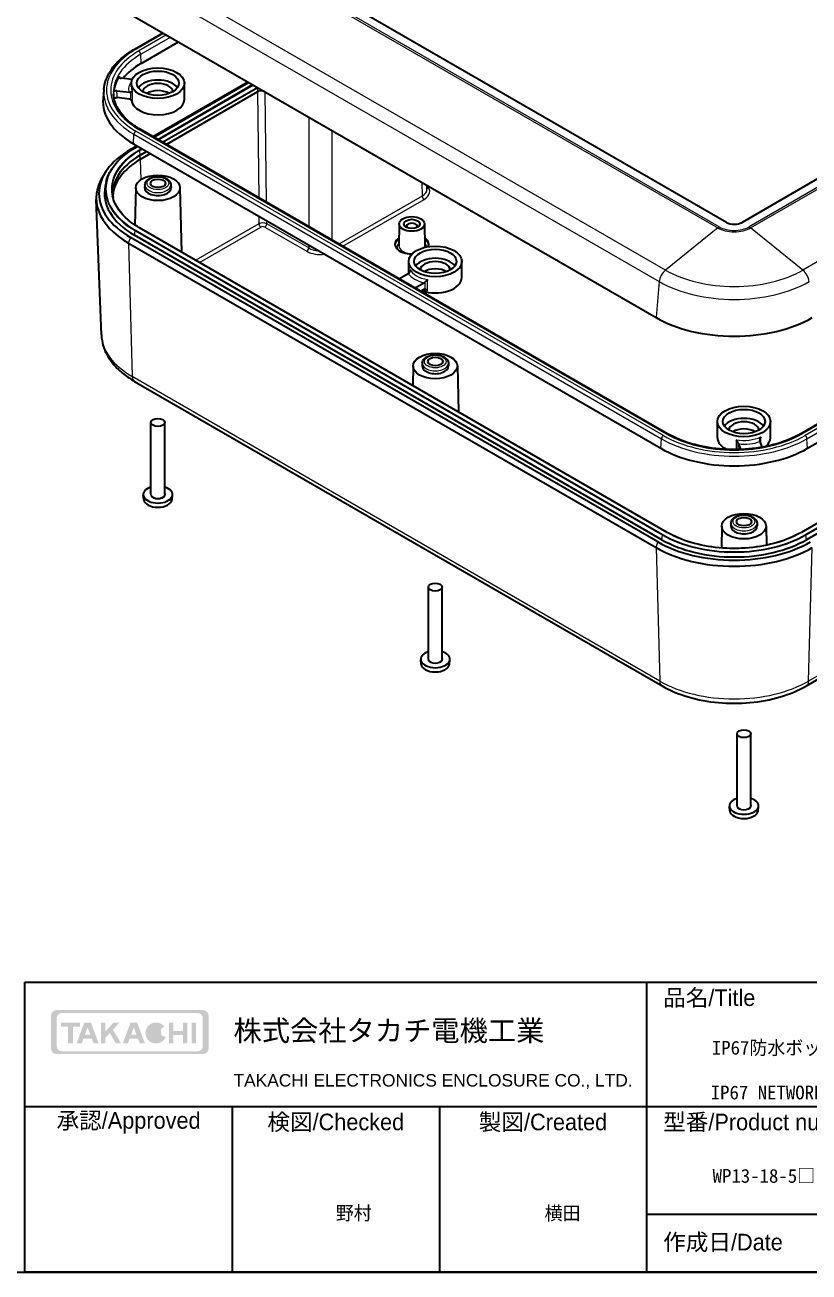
# Model space of a CAD drawing. Header units: millimetres. Extents: x 22 to 2984, y 12 to 577.
# Drawn here: x 336.7 to 478.7, y 12 to 237.7 of the extents above; entities that cross this region are included whole.
import ezdxf
from ezdxf.enums import TextEntityAlignment as Align

# ---------------------------------------------------------------- set-up
doc = ezdxf.new("R2018")
doc.units = ezdxf.units.MM
doc.header["$LTSCALE"] = 1.5
doc.linetypes.add('CHAIN', pattern=[0.3543, 0.2362, -0.0295, 0.0591, -0.0295])
for name, color, linetype, lineweight in [('Border (ISO)', 7, 'Continuous', 35), ('Title (ISO)', 7, 'Continuous', 35), ('Visible (ISO)', 7, 'Continuous', 35), ('Visible Narrow (ISO)', 7, 'Continuous', 25)]:
    doc.layers.add(name, color=color, linetype=linetype, lineweight=lineweight)
doc.layers.add('Hatch (ISO)', color=1, linetype='Continuous', lineweight=18, true_color=0xff0000)
doc.styles.add('Note Text (TK)', font='MS PGothic.ttf')

# ---------------------------------------------------------------- blocks, each defined once
blk = doc.blocks.new('図面枠 tk図枠')
at = {"layer": 'Border (ISO)'}
blk.add_line((14.5, 8), (405.5, 8), dxfattribs=at)
blk = doc.blocks.new('表題欄 tk表題欄')
at = {"layer": 'Hatch (ISO)'}
h = blk.add_hatch(color=256, dxfattribs=at)
edge = h.paths.add_edge_path(flags=0)
edge.add_arc((95.58, 236.3), 0.596, 270, 360)
edge.add_line((96.17, 236.3), (96.17, 239.71))
edge.add_arc((95.58, 239.71), 0.596, 0, 90)
edge.add_line((95.58, 240.31), (79.14, 240.31))
edge.add_arc((79.14, 239.71), 0.596, 90, 180)
edge.add_line((78.54, 239.71), (78.54, 236.3))
edge.add_arc((79.14, 236.3), 0.596, 180, 270)
edge.add_line((79.14, 235.7), (95.58, 235.7))
edge = h.paths.add_edge_path()
edge.add_line((77.84, 239.96), (77.84, 236.05))
edge.add_arc((78.54, 236.05), 0.702, 180, 270)
edge.add_line((78.54, 235.35), (96.17, 235.35))
edge.add_arc((96.17, 236.05), 0.702, 270, 360)
edge.add_line((96.87, 236.05), (96.87, 239.96))
edge.add_arc((96.17, 239.96), 0.702, 0, 90)
edge.add_line((96.17, 240.66), (78.54, 240.66))
edge.add_arc((78.54, 239.96), 0.702, 90, 180)
for points in [[(79.07, 239.15), (79.07, 238.66), (79.92, 238.66), (79.92, 236.66), (80.51, 236.66), (80.51, 238.66), (81.36, 238.66), (81.36, 239.15)], [(85.68, 236.66), (84.94, 237.89), (84.42, 237.32), (84.42, 236.66), (83.9, 236.66), (83.9, 239.15), (84.42, 239.15), (84.42, 238.1), (85.39, 239.15), (86.11, 239.15), (85.32, 238.3), (86.3, 236.66)], [(92.09, 239.15), (92.09, 236.66), (92.61, 236.66), (92.61, 237.66), (93.77, 237.66), (93.77, 236.66), (94.29, 236.66), (94.29, 239.15), (93.77, 239.15), (93.77, 238.15), (92.61, 238.15), (92.61, 239.15)], [(94.84, 239.15), (94.84, 236.66), (95.36, 236.66), (95.36, 239.15)]]:
    blk.add_hatch(color=256, dxfattribs=at).paths.add_polyline_path(points)
h = blk.add_hatch(color=256, dxfattribs=at)
h.paths.add_polyline_path([(82.59, 237.71), (81.95, 237.71), (82.27, 238.58)], flags=0)
h.paths.add_polyline_path([(82.78, 237.2), (81.76, 237.2), (81.57, 236.66), (80.95, 236.66), (81.86, 239.15), (82.68, 239.15), (83.59, 236.66), (82.98, 236.66)])
h = blk.add_hatch(color=256, dxfattribs=at)
h.paths.add_polyline_path([(87.53, 237.71), (88.16, 237.71), (87.85, 238.58)], flags=0)
h.paths.add_polyline_path([(87.14, 236.66), (87.34, 237.2), (88.35, 237.2), (88.55, 236.66), (89.17, 236.66), (88.25, 239.15), (87.44, 239.15), (86.52, 236.66)])
h = blk.add_hatch(color=256, dxfattribs=at)
edge = h.paths.add_edge_path()
edge.add_arc((90.52, 237.9), 1.27, 38.5505, 336.582)
edge.add_line((91.69, 237.4), (91.17, 237.62))
edge.add_ellipse((90.52, 237.9), major_axis=(0, -0.8), ratio=0.867347, start_angle=124.651, end_angle=429.4109, ccw=False)
edge.add_line((91.09, 238.36), (91.52, 238.7))
at = {"layer": 'Title (ISO)'}
for p, q in [((74.71, 244.05), (255.71, 244.05)), ((74.71, 209.05), (74.71, 244.05)), ((149.71, 244.05), (149.71, 209.05)), ((230.71, 244.05), (230.71, 209.05)), ((255.71, 244.05), (255.71, 209.05)), ((243.21, 239.55), (251.21, 240.55)), ((243.21, 239.55), (243.21, 235.55)), ((251.21, 234.55), (251.21, 240.55)), ((243.21, 235.55), (251.21, 234.55)), ((230.71, 231.05), (255.71, 231.05)), ((74.71, 229.05), (230.71, 229.05)), ((99.71, 229.05), (99.71, 209.05)), ((124.71, 229.05), (124.71, 209.05)), ((230.71, 220.05), (255.71, 220.05)), ((149.71, 216.05), (230.71, 216.05)), ((255.71, 209.05), (74.71, 209.05))]:
    blk.add_line(p, q, dxfattribs=at)
at = {"layer": 'Title (ISO)', "color": 4, "linetype": 'CHAIN', "lineweight": 18, "ltscale": 8.88956, "true_color": 0x00ffff}
blk.add_line((238.21, 241.55), (238.21, 233.55), dxfattribs=at)
at = {"layer": 'Title (ISO)', "color": 4, "linetype": 'CHAIN', "lineweight": 18, "ltscale": 20.001633, "true_color": 0x00ffff}
blk.add_line((252.21, 237.55), (234.21, 237.55), dxfattribs=at)
at = {"layer": 'Title (ISO)'}
for radius in [3, 2]:
    blk.add_circle((238.21, 237.55), radius, dxfattribs=at)
at = {"layer": 'Title (ISO)', "color": 1, "true_color": 0xff0000, "char_height": 2, "line_spacing_factor": 1.5, "style": 'Note Text (TK)'}
for s, insert, attachment_point in [('\\fＭＳ Ｐゴシック|b0|i0;\\H2.0000;品名/Title', (151.71, 242.05), 4), ('\\fＭＳ Ｐゴシック|b0|i0;\\H2.0000;尺度/Scale', (232.71, 229.05), 4), ('\\fＭＳ Ｐゴシック|b0|i0;\\H2.0000;承認/Approved', (87.21, 227.05), 5), ('\\fＭＳ Ｐゴシック|b0|i0;\\H2.0000;検図/Checked', (112.21, 227.05), 5), ('\\fＭＳ Ｐゴシック|b0|i0;\\H2.0000;製図/Created', (137.21, 227.05), 5), ('\\fＭＳ Ｐゴシック|b0|i0;\\H2.0000;型番/Product number', (151.71, 227.05), 4), ('\\fＭＳ Ｐゴシック|b0|i0;\\H2.0000;作成日/Date', (151.71, 212.55), 4)]:
    blk.add_mtext(s, dxfattribs=dict(at, insert=insert, attachment_point=attachment_point))
at = {"layer": 'Title (ISO)', "color": 7, "line_spacing_factor": 1.5, "style": 'Note Text (TK)'}
for s, insert, char_height, attachment_point in [('株式会社タカチ電機工業', (99.87, 238.05), 2.5, 4), ('\\fArial|b0|i0;\\H1.4986;TAKACHI ELECTRONICS ENCLOSURE CO., LTD.', (99.87, 232.05), 1.4986, 4), ('\\fＭＳ Ｐゴシック|b0|i0;\\H2.0000;/', (243.21, 214.55), 2, 5)]:
    blk.add_mtext(s, dxfattribs=dict(at, insert=insert, char_height=char_height, attachment_point=attachment_point))
at = {"layer": 'Title (ISO)', "color": 7, "lineweight": 30, "flags": 104}
for tag, height, p in [('<品名>', 2.5, (157.58, 236.95)), ('<Title>', 2, (157.45, 231.55)), ('<型番>', 3, (157.67, 221.49))]:
    blk.add_attdef(tag, text='', height=height, dxfattribs=at).set_placement(p, align=Align.MIDDLE_LEFT)
for tag, p in [('<尺度>', (243.11, 223.55)), ('<承認>', (87.21, 217.05)), ('<検図>', (112.22, 217)), ('<製図>', (137.41, 217)), ('<ページ_No.>', (238.86, 214.55)), ('<総ページ数>', (247.7, 214.55)), ('作成日', (184.71, 212.53))]:
    blk.add_attdef(tag, text='', height=2.5, dxfattribs=at).set_placement(p, align=Align.MIDDLE_CENTER)

msp = doc.modelspace()

# ---------------------------------------------------------------- linework, layer by layer
at = {"layer": 'Visible (ISO)'}
for p, q in [((463.69329, 201.99914), (368.37529, 257.03101)), ((355.50595, 239.88458), (450.96536, 184.77106)), ((530.0199, 238.65984), (466.52171, 201.99914)), ((356.57756, 233.34918), (361.70157, 236.30753)), ((357.75881, 230.74552), (364.54704, 234.6647)), ((356.14511, 227.84275), (354.18043, 228.06961)), ((351.04113, 226.07455), (350.89902, 224.41714)), ((353.39597, 225.80506), (355.60417, 225.55008)), ((356.00925, 226.53486), (356.00925, 227.18806)), ((359.90627, 217.52196), (377.0727, 227.43301)), ((360.06099, 217.43263), (377.22743, 227.34368)), ((361.67403, 216.50134), (378.84036, 226.41232)), ((365.60925, 224.24867), (365.60925, 227.18806)), ((355.60417, 224.32533), (353.44794, 224.57431)), ((378.8286, 225.6273), (362.348, 216.11222)), ((378.82899, 225.62752), (378.8286, 225.6273)), ((453.06507, 163.7367), (357.60566, 218.85022)), ((355.8595, 215.18556), (357.01065, 215.85018)), ((356.37425, 216.2176), (451.83367, 161.10408)), ((356.70062, 215.49252), (357.16538, 215.76084)), ((357.62727, 214.16494), (358.77842, 214.82955)), ((359.45239, 214.44044), (357.62727, 213.38671)), ((351.4075, 211.20514), (350.9398, 210.4907)), ((351.45294, 209.29382), (351.29244, 208.55644)), ((356.80955, 208.27384), (356.66501, 201.51304)), ((358.44342, 208.80298), (358.4109, 208.29669)), ((363.17508, 208.80298), (363.2076, 208.29669)), ((364.80894, 208.27384), (365.05784, 196.63229)), ((409.48849, 208.71775), (409.50957, 208.02054)), ((350.59219, 181.61915), (349.65297, 206.15307)), ((452.95267, 145.88619), (357.49325, 200.9997)), ((404.4712, 201.71828), (404.44554, 197.71601)), ((409.07117, 201.71828), (409.09684, 197.71601)), ((451.31892, 144.15036), (355.8595, 199.26388)), ((452.02602, 144.5586), (356.56661, 199.67212)), ((355.50595, 198.24325), (450.96536, 143.12974)), ((406.21383, 192.74687), (406.21383, 194.93644)), ((415.81383, 191.99706), (415.81383, 194.93644)), ((406.12903, 192.68775), (404.52471, 191.76149)), ((407.35313, 190.1285), (408.95745, 191.05476)), ((408.95745, 189.83001), (408.41379, 189.51613)), ((541.82858, 181.30095), (478.18897, 144.5586)), ((408.648, 176.55137), (408.61548, 176.04507)), ((413.37966, 176.55137), (413.41218, 176.04507)), ((407.01413, 176.02223), (406.93782, 172.45287)), ((415.01353, 176.02223), (415.19172, 167.68748)), ((498.22171, 175.9025), (477.14992, 163.7367)), ((478.38133, 161.10408), (500.86732, 174.08638)), ((356.58376, 173.21593), (452.04318, 118.10242)), ((359.55925, 152.80522), (359.55925, 165.78752)), ((362.05925, 152.80522), (362.05925, 165.78752)), ((462.07527, 163.01143), (462.07527, 165.95082)), ((471.67527, 163.01143), (471.67527, 165.95082)), ((465.87667, 161.88422), (466.2228, 160.88503)), ((470.15673, 161.30445), (469.799, 162.33713)), ((498.47542, 158.13357), (477.26233, 145.88619)), ((478.17182, 118.10242), (541.81143, 154.84476)), ((358.25165, 151.81555), (358.16432, 152.62892)), ((363.36685, 151.81555), (363.45417, 152.62892)), ((462.87557, 147.0366), (462.79079, 143.07132)), ((464.50943, 147.56574), (464.47691, 147.05944)), ((469.2411, 147.56574), (469.27362, 147.05944)), ((470.87496, 147.0366), (470.94905, 143.57105)), ((409.76383, 123.00309), (409.76383, 135.98539)), ((412.26383, 123.00309), (412.26383, 135.98539)), ((408.45623, 122.01342), (408.36891, 122.82679)), ((413.57143, 122.01342), (413.65875, 122.82679)), ((465.62527, 96.46696), (465.62527, 109.44925)), ((468.12527, 96.46696), (468.12527, 109.44925)), ((464.31766, 95.47728), (464.23034, 96.29066)), ((469.43287, 95.47728), (469.52019, 96.29066))]:
    msp.add_line(p, q, dxfattribs=at)
for centre, major_axis, ratio, start_param, end_param in [((369.64808, 223.88125), (16.81397, 0), 0.577350269, 2.35619449, 2.699087272), ((369.64808, 225.10599), (-16.86635, 0), 0.577350269, 5.93243981, 6.239139684), ((360.80925, 225.55507), (-3.8, 0), 0.577350269, 3.518938047, 5.905839914), ((360.80925, 225.55507), (-2.75, 0), 0.577350269, 3.208676848, 6.216101112), ((360.80925, 224.24867), (-2.75, 0), 0.577350269, 3.88555462, 5.539223341), ((379.5359, 225.23192), (1.00006, -0.00166), 0.558100444, 1.011777207, 2.356788919), ((379.54747, 226.00408), (-1.00008, -0.00013), 0.577350256, 5.497482522, 5.497634827), ((369.64808, 223.88125), (-18.77203, 0), 0.577350269, 6.233719414, 7.068583471), ((360.80925, 224.24867), (4.8, 0), 0.577350269, 3.189547443, 6.283185307), ((369.64808, 207.22472), (-19.5, 0), 0.577350269, 5.497787144, 7.068583471), ((369.64808, 207.22472), (-17, 0), 0.577350269, 5.497787144, 6.370310865), ((369.64808, 206.44648), (-17, 0), 0.577350269, 5.497787144, 6.243529665), ((369.64808, 206.40822), (-20, 0), 0.577350269, 5.921818183, 7.068583471), ((369.64808, 207.22472), (-18.5, 0), 0.577350269, 6.15817798, 7.068583471), ((360.80925, 208.24534), (2.4, 0), 0.577350269, 3.10452627, 6.32025169), ((406.77119, 201.30512), (0.95, 0), 0.577350269, 5.735132688, 9.97283058), ((465.1075, 202.81564), (-2, 0), 0.577350269, 0.785398163, 2.35619449), ((406.77119, 198.03913), (-3.05, 0), 0.577350269, 5.574810234, 7.868057664), ((406.77119, 198.03913), (3.05, 0), 0.577350269, 6.034891788, 6.99156038), ((411.01383, 193.30345), (-3.8, 0), 0.577350269, 3.518938047, 5.905839914), ((411.01383, 193.30345), (-2.75, 0), 0.577350269, 3.208676848, 6.216101112), ((411.01383, 191.99706), (4.8, 0), 0.577350269, 4.179671072, 6.283185307), ((411.01383, 191.99706), (-2.75, 0), 0.577350269, 3.88555462, 5.539223341), ((465.1075, 192.93603), (20, 0), 0.577350269, 3.926990817, 5.497787144), ((411.01383, 175.99372), (2.4, 0), 0.577350269, 3.10452627, 6.32025169), ((466.87527, 164.31782), (-3.8, 0), 0.577350269, 3.518938047, 5.905839914), ((466.87527, 164.31782), (-2.75, 0), 0.577350269, 3.208676848, 6.216101112), ((466.87527, 163.01143), (-4.8, 0), 0.577350269, 0, 0.869667185), ((466.87527, 163.01143), (-2.75, 0), 0.577350269, 3.88555462, 5.539223341), ((466.87527, 163.01143), (4.8, 0), 0.577350269, 5.676432404, 6.283185307), ((465.1075, 168.76773), (18.77203, 0), 0.577350269, 3.926990817, 5.497787144), ((360.80925, 152.72357), (-2.65, 0), 0.577350269, 5.203604591, 10.504358677), ((360.80925, 151.90707), (2.56251, 0), 0.577350269, 3.203496009, 6.221281952), ((466.87527, 147.00809), (2.4, 0), 0.577350269, 3.10452627, 6.32025169), ((465.1075, 152.1112), (-18.5, 0), 0.577350269, 0.785398163, 2.35619449), ((465.1075, 151.2947), (-20, 0), 0.577350269, 0.785398163, 2.35619449), ((465.1075, 152.1112), (-19.5, 0), 0.577350269, 0.785398163, 2.35619449), ((411.01383, 122.92145), (-2.65, 0), 0.577350269, 5.203604591, 10.504358677), ((411.01383, 122.10495), (2.56251, 0), 0.577350269, 3.203496009, 6.221281952), ((466.87527, 96.38531), (-2.65, 0), 0.577350269, 5.203604591, 10.504358677), ((466.87527, 95.56881), (2.56251, 0), 0.577350269, 3.203496009, 6.221281952)]:
    msp.add_ellipse(centre, major_axis=major_axis, ratio=ratio, start_param=start_param, end_param=end_param, dxfattribs=at)
for centre, major_axis in [((360.80925, 227.18806), (-4.8, 0)), ((360.80925, 227.18806), (-3.81047, 0)), ((360.80925, 208.24534), (-4, 0)), ((360.80925, 209.06183), (-1.35, 0)), ((406.77119, 201.71337), (-2.3, 0)), ((406.77119, 201.71337), (-1.45, 0)), ((411.01383, 194.93644), (-4.8, 0)), ((411.01383, 194.93644), (-3.81047, 0)), ((411.01383, 175.99372), (-4, 0)), ((411.01383, 176.81022), (-1.35, 0)), ((466.87527, 165.95082), (-4.8, 0)), ((466.87527, 165.95082), (-3.81047, 0)), ((360.80925, 165.78752), (1.25, 0)), ((466.87527, 147.00809), (-4, 0)), ((466.87527, 147.82459), (-1.35, 0)), ((411.01383, 135.98539), (1.25, 0)), ((466.87527, 109.44925), (1.25, 0))]:
    msp.add_ellipse(centre, major_axis=major_axis, ratio=0.577350269, dxfattribs=at)
for points, knots in [([(351.04113, 226.07455), (351.08873, 226.62963), (351.20725, 227.18164), (351.58061, 228.26363), (351.83535, 228.7936), (352.47158, 229.81948), (352.85303, 230.31545), (353.73189, 231.2644), (354.22931, 231.71742), (355.32844, 232.57292), (355.93016, 232.97541), (356.57756, 233.34918)], [3.9764567102, 3.9764567102, 3.9764567102, 3.9764567102, 4.1236431643, 4.1236431643, 4.2708296183, 4.2708296183, 4.4180160723, 4.4180160723, 4.5652025264, 4.5652025264, 4.7123889804, 4.7123889804, 4.7123889804, 4.7123889804]), ([(353.80861, 228.45188), (353.78625, 228.4166), (353.77605, 228.37913), (353.78108, 228.30405), (353.79627, 228.26715), (353.85031, 228.19876), (353.88866, 228.16793), (353.97003, 228.12386), (354.00818, 228.10832), (354.0908, 228.08377), (354.13487, 228.07487), (354.18043, 228.06961)], [0, 0, 0, 0, 0.0195209947, 0.0195209947, 0.03904459589, 0.03904459589, 0.05857914089, 0.05857914089, 0.07251652839, 0.07251652839, 0.08645507491, 0.08645507491, 0.08645507491, 0.08645507491]), ([(353.39597, 225.80506), (353.33204, 225.81244), (353.26624, 225.81254), (353.13828, 225.79818), (353.07736, 225.78385), (352.96849, 225.74253), (352.92158, 225.71594), (352.85866, 225.66281), (352.83794, 225.63872), (352.80861, 225.58794), (352.80013, 225.5615), (352.79809, 225.53476)], [0, 0, 0, 0, 0.01955585293, 0.01955585293, 0.03910535639, 0.03910535639, 0.05864220475, 0.05864220475, 0.0725498891, 0.0725498891, 0.08645706806, 0.08645706806, 0.08645706806, 0.08645706806]), ([(357.60566, 218.85022), (357.00128, 219.19915), (356.44518, 219.57345), (355.44236, 220.36213), (354.99567, 220.77648), (354.22095, 221.6333), (353.89294, 222.07569), (353.36028, 222.97654), (353.15557, 223.43492), (352.86985, 224.35802), (352.78871, 224.82276), (352.76881, 225.28778)], [3.1415926536, 3.1415926536, 3.1415926536, 3.1415926536, 3.2937332417, 3.2937332417, 3.4458738298, 3.4458738298, 3.5980144179, 3.5980144179, 3.750155006, 3.750155006, 3.9022955941, 3.9022955941, 3.9022955941, 3.9022955941]), ([(352.88271, 224.39461), (352.88669, 224.4006), (352.89102, 224.40652), (352.923, 224.44646), (352.96158, 224.47716), (353.05698, 224.52832), (353.11289, 224.54828), (353.21739, 224.57092), (353.26299, 224.57681), (353.35569, 224.58115), (353.40234, 224.57958), (353.44794, 224.57431)], [0.01617802776, 0.01617802776, 0.01617802776, 0.01617802776, 0.01952099618, 0.01952099618, 0.03904458664, 0.03904458664, 0.0585791154, 0.0585791154, 0.07252897549, 0.07252897549, 0.08647999785, 0.08647999785, 0.08647999785, 0.08647999785]), ([(355.60417, 225.55008), (355.67138, 225.54232), (355.75063, 225.54559), (355.82018, 225.56037), (355.82729, 225.56201), (355.83444, 225.56382)], [0.07678271451, 0.07678271451, 0.07678271451, 0.07678271451, 0.0973435931, 0.0973435931, 0.09965056397, 0.09965056397, 0.09965056397, 0.09965056397]), ([(355.83444, 224.25841), (355.82727, 224.26184), (355.82018, 224.26516), (355.75063, 224.29599), (355.67138, 224.31757), (355.60417, 224.32533)], [-0.09965056397, -0.09965056397, -0.09965056397, -0.09965056397, -0.0973435931, -0.0973435931, -0.07678271451, -0.07678271451, -0.07678271451, -0.07678271451]), ([(356.21495, 225.73227), (356.21467, 225.73196), (356.21437, 225.73166), (356.1959, 225.7125), (356.16662, 225.69152), (356.089, 225.64982), (356.04111, 225.62867), (355.93927, 225.59284), (355.88956, 225.57774), (355.83444, 225.56382)], [-0.07020864132, -0.07020864132, -0.07020864132, -0.07020864132, -0.06977776761, -0.06977776761, -0.0432108703, -0.0432108703, -0.0184375372, -0.0184375372, 0, 0, 0, 0]), ([(356.21495, 223.69103), (356.21466, 223.69244), (356.21437, 223.69385), (356.18778, 223.82074), (356.1391, 223.94052), (356.02253, 224.11449), (355.96413, 224.17565), (355.87917, 224.23444), (355.85722, 224.24739), (355.83444, 224.25841)], [-0.00043547511, -0.00043547511, -0.00043547511, -0.00043547511, 0, 0, 0.03873851161, 0.03873851161, 0.06749993225, 0.06749993225, 0.07694327333, 0.07694327333, 0.07694327333, 0.07694327333]), ([(351.45294, 209.29382), (351.55463, 209.76106), (351.70978, 210.22405), (352.12374, 211.13312), (352.38253, 211.5792), (352.99875, 212.44677), (353.35616, 212.86827), (354.1631, 213.67961), (354.61261, 214.06946), (355.59581, 214.81105), (356.1295, 215.16278), (356.70062, 215.49252)], [4.0519981445, 4.0519981445, 4.0519981445, 4.0519981445, 4.1840763117, 4.1840763117, 4.3161544789, 4.3161544789, 4.448232646, 4.448232646, 4.5803108132, 4.5803108132, 4.7123889804, 4.7123889804, 4.7123889804, 4.7123889804]), ([(358.44342, 208.80298), (358.45305, 208.95295), (358.49534, 209.09984), (358.63875, 209.38394), (358.7456, 209.51801), (359.0238, 209.77342), (359.20386, 209.8885), (359.61468, 210.08011), (359.84815, 210.15389), (360.33579, 210.25045), (360.58969, 210.27357), (361.09495, 210.26907), (361.3462, 210.24178), (361.82637, 210.13775), (362.05507, 210.06079), (362.46903, 209.85737), (362.65438, 209.73061), (362.94541, 209.43488), (363.05627, 209.26811), (363.14987, 208.99217), (363.16897, 208.89808), (363.17508, 208.80298)], [3.9640572, 3.9640572, 3.9640572, 3.9640572, 4.210587768, 4.210587768, 4.488360498, 4.488360498, 4.818280356, 4.818280356, 5.167417787, 5.167417787, 5.513188907, 5.513188907, 5.856799064, 5.856799064, 6.202926761, 6.202926761, 6.551904445, 6.551904445, 6.875180539, 6.875180539, 7.031517087, 7.031517087, 7.031517087, 7.031517087]), ([(357.49325, 200.9997), (356.95922, 201.30803), (356.46085, 201.63655), (355.54407, 202.32803), (355.12569, 202.69098), (354.37608, 203.44469), (354.04487, 203.83543), (353.47509, 204.63762), (353.23653, 205.04906), (352.85569, 205.88539), (352.71342, 206.31027), (352.62024, 206.73835)], [3.1415926536, 3.1415926536, 3.1415926536, 3.1415926536, 3.2736708208, 3.2736708208, 3.4057489879, 3.4057489879, 3.5378271551, 3.5378271551, 3.6699053223, 3.6699053223, 3.8019834894, 3.8019834894, 3.8019834894, 3.8019834894]), ([(406.29507, 192.82395), (406.28992, 192.81834), (406.28479, 192.81291), (406.23464, 192.76115), (406.17749, 192.71573), (406.12903, 192.68775)], [0.20858760482, 0.20858760482, 0.20858760482, 0.20858760482, 0.21089457568, 0.21089457568, 0.23145545428, 0.23145545428, 0.23145545428, 0.23145545428]), ([(406.29507, 192.82395), (406.33482, 192.86719), (406.36533, 192.91889), (406.41809, 193.04832), (406.43433, 193.1298), (406.44523, 193.29875), (406.43839, 193.38859), (406.42062, 193.47688), (406.42033, 193.47828), (406.42004, 193.47969)], [-0.07035005714, -0.07035005714, -0.07035005714, -0.07035005714, -0.05176130258, -0.05176130258, -0.02678478845, -0.02678478845, 0, 0, 0.00043440757, 0.00043440757, 0.00043440757, 0.00043440757]), ([(408.95745, 191.05476), (409.00592, 191.08273), (409.06307, 191.12816), (409.11322, 191.17992), (409.11834, 191.18534), (409.1235, 191.19096)], [0.07678271451, 0.07678271451, 0.07678271451, 0.07678271451, 0.0973435931, 0.0973435931, 0.09965056397, 0.09965056397, 0.09965056397, 0.09965056397]), ([(409.1235, 189.88555), (409.11833, 189.88516), (409.11322, 189.88471), (409.06307, 189.87856), (409.00592, 189.85799), (408.95745, 189.83001)], [-0.09965056397, -0.09965056397, -0.09965056397, -0.09965056397, -0.0973435931, -0.0973435931, -0.07678271451, -0.07678271451, -0.07678271451, -0.07678271451]), ([(409.62203, 191.63102), (409.62108, 191.63033), (409.62012, 191.62964), (409.56015, 191.58624), (409.49712, 191.53674), (409.37352, 191.43286), (409.31156, 191.37777), (409.2071, 191.27819), (409.16325, 191.23419), (409.1235, 191.19096)], [-0.07020864132, -0.07020864132, -0.07020864132, -0.07020864132, -0.06977776761, -0.06977776761, -0.0432108703, -0.0432108703, -0.0184375372, -0.0184375372, 0, 0, 0, 0]), ([(409.62203, 189.58978), (409.62108, 189.59081), (409.62012, 189.59183), (409.53381, 189.68383), (409.44268, 189.76041), (409.29009, 189.85122), (409.22876, 189.87538), (409.15713, 189.88579), (409.13993, 189.88664), (409.1235, 189.88555)], [-0.00043547511, -0.00043547511, -0.00043547511, -0.00043547511, 0, 0, 0.03873851157, 0.03873851157, 0.06749993218, 0.06749993218, 0.07694327323, 0.07694327323, 0.07694327323, 0.07694327323]), ([(350.59219, 181.61915), (350.61811, 180.94204), (350.7343, 180.26831), (351.13343, 178.96315), (351.41583, 178.33184), (352.12238, 177.13079), (352.5463, 176.56076), (353.51376, 175.48806), (354.05737, 174.98516), (355.2472, 174.04839), (355.89352, 173.61445), (356.58376, 173.21593)], [2.3782933758, 2.3782933758, 2.3782933758, 2.3782933758, 2.5309532313, 2.5309532313, 2.6836130869, 2.6836130869, 2.8362729425, 2.8362729425, 2.988932798, 2.988932798, 3.1415926536, 3.1415926536, 3.1415926536, 3.1415926536]), ([(408.648, 176.55137), (408.65763, 176.70134), (408.69992, 176.84822), (408.84334, 177.13232), (408.95018, 177.26639), (409.22838, 177.52181), (409.40844, 177.63689), (409.81926, 177.8285), (410.05273, 177.90228), (410.54037, 177.99883), (410.79428, 178.02195), (411.29953, 178.01746), (411.55078, 177.99017), (412.03095, 177.88613), (412.25965, 177.80917), (412.67361, 177.60576), (412.85897, 177.479), (413.15, 177.18326), (413.26085, 177.01649), (413.35445, 176.74056), (413.37355, 176.64647), (413.37966, 176.55137)], [3.9640572, 3.9640572, 3.9640572, 3.9640572, 4.210587768, 4.210587768, 4.488360498, 4.488360498, 4.818280356, 4.818280356, 5.167417787, 5.167417787, 5.513188907, 5.513188907, 5.856799064, 5.856799064, 6.202926761, 6.202926761, 6.551904445, 6.551904445, 6.875180539, 6.875180539, 7.031517087, 7.031517087, 7.031517087, 7.031517087]), ([(477.14992, 163.7367), (475.90193, 163.01617), (474.44703, 162.40488), (471.27019, 161.47034), (469.54889, 161.14711), (466.014, 160.82387), (464.201, 160.82387), (460.66611, 161.14711), (458.94481, 161.47034), (455.76796, 162.40488), (454.31306, 163.01617), (453.06507, 163.7367)], [1.570796327, 1.570796327, 1.570796327, 1.570796327, 1.884955592, 1.884955592, 2.199114858, 2.199114858, 2.513274123, 2.513274123, 2.827433388, 2.827433388, 3.141592654, 3.141592654, 3.141592654, 3.141592654]), ([(465.83062, 162.05749), (465.8196, 162.10961), (465.80004, 162.16469), (465.74238, 162.29261), (465.69984, 162.36597), (465.60304, 162.50837), (465.5468, 162.57872), (465.48704, 162.64305), (465.48609, 162.64408), (465.48513, 162.6451)], [-0.07035005714, -0.07035005714, -0.07035005714, -0.07035005714, -0.05176130258, -0.05176130258, -0.02678478845, -0.02678478845, 0, 0, 0.00043440757, 0.00043440757, 0.00043440757, 0.00043440757]), ([(469.9255, 163.15783), (469.92473, 163.15661), (469.92396, 163.15538), (469.8759, 163.0786), (469.83525, 162.99707), (469.77576, 162.83662), (469.75491, 162.75594), (469.74085, 162.61974), (469.74192, 162.56252), (469.75294, 162.51041)], [-0.07020864133, -0.07020864133, -0.07020864133, -0.07020864133, -0.06977776761, -0.06977776761, -0.0432108703, -0.0432108703, -0.0184375372, -0.0184375372, 0, 0, 0, 0]), ([(465.83062, 162.05749), (465.83205, 162.05073), (465.83347, 162.04416), (465.84738, 161.9812), (465.86323, 161.92302), (465.87667, 161.88422)], [0.20858760482, 0.20858760482, 0.20858760482, 0.20858760482, 0.21089457568, 0.21089457568, 0.23145545428, 0.23145545428, 0.23145545428, 0.23145545428]), ([(469.799, 162.33713), (469.78555, 162.37593), (469.7697, 162.43412), (469.75579, 162.49707), (469.75437, 162.50364), (469.75294, 162.51041)], [0.07678271451, 0.07678271451, 0.07678271451, 0.07678271451, 0.0973435931, 0.0973435931, 0.09965056397, 0.09965056397, 0.09965056397, 0.09965056397]), ([(464.50943, 147.56574), (464.51907, 147.71571), (464.56135, 147.86259), (464.70477, 148.14669), (464.81161, 148.28076), (465.08981, 148.53618), (465.26988, 148.65126), (465.6807, 148.84287), (465.91417, 148.91665), (466.40181, 149.0132), (466.65571, 149.03632), (467.16097, 149.03183), (467.41222, 149.00454), (467.89238, 148.9005), (468.12109, 148.82354), (468.53504, 148.62013), (468.7204, 148.49337), (469.01143, 148.19763), (469.12229, 148.03086), (469.21589, 147.75493), (469.23499, 147.66084), (469.2411, 147.56574)], [3.9640572, 3.9640572, 3.9640572, 3.9640572, 4.210587768, 4.210587768, 4.488360498, 4.488360498, 4.818280356, 4.818280356, 5.167417787, 5.167417787, 5.513188907, 5.513188907, 5.856799064, 5.856799064, 6.202926761, 6.202926761, 6.551904445, 6.551904445, 6.875180539, 6.875180539, 7.031517087, 7.031517087, 7.031517087, 7.031517087]), ([(477.26233, 145.88619), (475.9921, 145.15282), (474.51902, 144.5347), (471.3115, 143.59113), (469.5776, 143.2658), (466.01937, 142.94043), (464.19562, 142.94043), (460.6374, 143.2658), (458.9035, 143.59113), (455.69598, 144.5347), (454.2229, 145.15282), (452.95267, 145.88619)], [1.570796327, 1.570796327, 1.570796327, 1.570796327, 1.884955592, 1.884955592, 2.199114858, 2.199114858, 2.513274123, 2.513274123, 2.827433388, 2.827433388, 3.141592654, 3.141592654, 3.141592654, 3.141592654]), ([(452.04318, 118.10242), (453.46363, 117.28232), (455.07087, 116.61214), (458.52372, 115.59639), (460.36927, 115.25148), (464.14346, 114.90635), (466.07154, 114.90635), (469.84573, 115.25148), (471.69128, 115.59639), (475.14413, 116.61214), (476.75137, 117.28232), (478.17182, 118.10242)], [3.141592654, 3.141592654, 3.141592654, 3.141592654, 3.455751919, 3.455751919, 3.769911184, 3.769911184, 4.08407045, 4.08407045, 4.398229715, 4.398229715, 4.71238898, 4.71238898, 4.71238898, 4.71238898])]:
    msp.add_open_spline(points, degree=3, knots=knots, dxfattribs=at)
at = {"layer": 'Visible Narrow (ISO)'}
for p, q in [((366.68234, 256.10352), (462.14176, 200.99)), ((462.41911, 201.18184), (366.95969, 256.29536)), ((452.68649, 193.3474), (357.22707, 248.46092)), ((356.09886, 246.3886), (451.55827, 191.27508)), ((356.82756, 233.32442), (361.84802, 236.22298)), ((362.37612, 235.91809), (357.35566, 233.01952)), ((357.709, 232.42152), (363.07067, 235.51709)), ((357.75881, 230.74552), (357.709, 232.42152)), ((360.09028, 217.41572), (377.25672, 227.32677)), ((377.94935, 226.92688), (360.78291, 217.01583)), ((360.91098, 216.94189), (378.07742, 226.85294)), ((378.84036, 226.41232), (378.8286, 225.6273)), ((355.83444, 225.56382), (355.83444, 224.25841)), ((356.21495, 223.69103), (356.21495, 225.73227)), ((378.82899, 225.62752), (379.05244, 206.46791)), ((380.47592, 205.64607), (380.24317, 225.60254)), ((388.10389, 221.06415), (388.10389, 201.24205)), ((356.37425, 216.2176), (356.47487, 217.93716)), ((356.47487, 217.93716), (451.93429, 162.82364)), ((452.28698, 163.40704), (356.82756, 218.52056)), ((357.35566, 218.82545), (452.81507, 163.71193)), ((392.34589, 198.79294), (392.34589, 218.61503)), ((497.07575, 218.08657), (467.79589, 201.18184)), ((356.75062, 215.48757), (357.19467, 215.74393)), ((357.88729, 215.34404), (357.44325, 215.08768)), ((357.51289, 214.98), (358.01536, 215.2701)), ((357.62727, 214.16494), (357.51289, 214.98)), ((468.07324, 200.99), (491.40776, 214.4622)), ((357.62727, 213.38671), (357.62727, 214.16494)), ((357.62727, 213.38671), (357.72508, 209.71593)), ((408.55611, 209.25605), (408.63131, 206.76871)), ((408.63131, 206.76871), (393.58138, 198.07962)), ((394.28226, 197.67497), (408.98481, 206.16349)), ((500.15593, 206.41134), (477.52851, 193.3474)), ((357.44325, 200.99475), (452.90267, 145.88123)), ((379.1076, 201.73843), (367.66067, 195.12954)), ((368.35657, 194.72777), (379.46098, 201.1389)), ((379.0917, 203.10168), (379.1076, 201.73843)), ((380.16793, 201.13884), (387.75039, 196.7611)), ((380.52143, 201.74405), (380.51518, 202.27983)), ((388.10389, 197.36631), (380.52143, 201.74405)), ((462.14176, 200.99), (452.68649, 193.3474)), ((477.52851, 193.3474), (468.07324, 200.99)), ((355.50595, 198.24325), (355.8595, 199.26388)), ((356.56661, 199.67212), (356.68099, 200.48719)), ((356.68099, 200.48719), (452.1404, 145.37367)), ((452.21004, 145.48134), (356.75062, 200.59486)), ((355.50595, 198.24325), (356.17024, 174.08088)), ((388.10389, 197.89848), (388.10389, 197.36631)), ((406.42004, 193.47969), (406.42004, 193.07635)), ((409.1235, 191.19096), (409.1235, 189.88555)), ((409.62203, 189.58978), (409.62203, 191.63102)), ((451.55827, 191.27508), (450.96536, 184.77106)), ((541.64457, 182.22369), (478.00496, 145.48134)), ((478.0746, 145.37367), (541.71421, 182.11601)), ((500.41402, 176.38933), (477.92802, 163.40704)), ((451.62966, 118.96736), (356.17024, 174.08088)), ((477.39992, 163.71193), (498.47171, 175.87773)), ((478.28071, 162.82364), (500.76671, 175.80594)), ((451.83367, 161.10408), (451.93429, 162.82364)), ((465.48513, 162.6451), (465.48513, 160.86641)), ((469.9255, 161.97194), (469.9255, 163.15783)), ((478.38133, 161.10408), (478.28071, 162.82364)), ((465.83062, 160.87283), (465.83062, 162.05749)), ((477.31233, 145.88123), (498.52542, 158.12862)), ((542.22495, 155.70971), (478.58534, 118.96736)), ((452.02602, 144.5586), (452.1404, 145.37367)), ((478.18897, 144.5586), (478.0746, 145.37367)), ((450.96536, 143.12974), (451.31892, 144.15036)), ((450.96536, 143.12974), (451.62966, 118.96736)), ((478.58534, 118.96736), (479.24963, 143.12974))]:
    msp.add_line(p, q, dxfattribs=at)
for centre, major_axis, ratio, start_param, end_param in [((369.64808, 225.92249), (-18.13095, 0), 0.577350269, 5.497787144, 7.068583471), ((369.64808, 225.92249), (-17.38411, 0), 0.577350269, 5.497787144, 7.068583471), ((356.82756, 232.91617), (-0.25, 0.43301), 0.577350269, 5.497787144, 6.283185307), ((357.35566, 232.61128), (-0.25, 0.43301), 0.577350269, 3.961897402, 5.497787144), ((369.64808, 225.52849), (-16.88442, 0), 0.577350269, 5.497787144, 6.30788053), ((369.64808, 225.54272), (-18.62974, 0), 0.577350269, 6.233719414, 7.068583471), ((360.80925, 226.12661), (-5.3, 0), 0.577350269, 5.835836294, 6.472731986), ((360.80925, 226.53486), (-4.8, 0), 0.577350269, 0, 0.293820051), ((360.80925, 224.49362), (-4.8, 0), 0.577350269, 0.165927852, 0.293820051), ((356.82756, 218.11231), (-0.25, -0.43301), 0.577350269, 3.926990817, 5.427973974), ((357.35566, 218.41721), (0.25, 0.43301), 0.577350269, 0, 0.785398163), ((369.64808, 208.04121), (-18.23976, 0), 0.577350269, 5.497787144, 7.068583471), ((369.64808, 208.04121), (-17.26024, 0), 0.577350269, 5.497787144, 7.068583471), ((369.64808, 207.97374), (-17.16176, 0), 0.577350269, 5.497787144, 6.408192635), ((356.75062, 215.40592), (-0.05, 0.0866), 0.577350269, 5.497787144, 6.283185307), ((357.44325, 215.00603), (-0.05, 0.0866), 0.577350269, 4.101523742, 5.497787144), ((369.64808, 207.97374), (-18.33824, 0), 0.577350269, 6.15817798, 7.068583471), ((360.80925, 208.75233), (-2.36746, 0), 0.577350269, 6.246118924, 9.461844344), ((406.50881, 208.00039), (3.00121, -0.01511), 0.577106116, 5.500844107, 6.303537955), ((406.50881, 207.59214), (3.50107, 0), 0.577174443, 5.497939437, 6.834850028), ((408.98481, 206.57174), (0.25, -0.43301), 0.577350269, 3.94444411, 5.497787144), ((357.44325, 200.9131), (0.05, 0.0866), 0.577350269, 0, 0.785398163), ((379.81451, 201.34282), (-0.99999, -0.00583), 0.56328636, 3.923979944, 5.49423115), ((379.46098, 201.54715), (-0.25, 0.43301), 0.577350269, 0.816637997, 2.35619449), ((379.81451, 200.93457), (0.50002, -0.00015), 0.577665016, 0.786006817, 2.356258022), ((380.16793, 201.54708), (-0.25, -0.43301), 0.577350269, 0.785398163, 2.338741198), ((462.41911, 199.54885), (-1, -1.73205), 0.577350269, 3.926990817, 4.124386377), ((465.1075, 202.70227), (4.19419, 0), 0.577350269, 3.926990817, 5.497787144), ((465.1075, 202.73399), (-3.80196, 0), 0.577350269, 0.785398163, 2.35619449), ((467.79589, 199.54885), (1, -1.73205), 0.577350269, 2.15879893, 2.35619449), ((356.75062, 200.51321), (-0.05, -0.0866), 0.577350269, 3.926990817, 5.323254219), ((406.77119, 197.71104), (-3.0479, 0), 0.577350269, 5.576689811, 6.193544529), ((406.77119, 197.71104), (3.0479, 0), 0.577350269, 0.089640778, 0.706495496), ((387.75039, 197.16934), (-0.25, -0.43301), 0.577350269, 0.785398163, 2.338741198), ((390.22489, 198.19062), (3.5, 0), 0.577526149, 3.92714311, 4.938570852), ((390.22489, 198.59887), (-3, 0), 0.580942973, 0.785550457, 1.45915821), ((406.77119, 197.42676), (-2.6979, 0), 0.577350269, 5.749278563, 6.44089112), ((406.77119, 197.42676), (-2.67566, 0), 0.577350269, 5.763634064, 6.463574993), ((406.77119, 197.71104), (-2.32567, 0), 0.577350269, 6.279482862, 7.91222071), ((406.77119, 197.71104), (2.32567, 0), 0.577350269, 6.100643575, 6.286887752), ((406.77119, 197.42676), (2.6979, 0), 0.577350269, 0.084610886, 0.533906744), ((406.77119, 197.42676), (2.67566, 0), 0.577350269, 0.082509618, 0.519551243), ((411.01383, 193.875), (5.3, 0), 0.577350269, 3.540048579, 4.313933055), ((411.01383, 194.28325), (-4.8, 0), 0.577350269, 0.294182553, 1.276613774), ((452.96384, 191.90625), (-1, -1.73205), 0.577350269, 4.124386377, 5.387129923), ((465.1075, 200.51867), (-17.56596, 0), 0.577350269, 0.785398163, 2.35619449), ((477.25116, 191.90625), (1, -1.73205), 0.577350269, 0.896055385, 2.15879893), ((411.01383, 192.24201), (4.8, 0), 0.577350269, 4.244814521, 4.418206427), ((465.1075, 199.09773), (19.1615, 0), 0.577350269, 3.926990817, 5.497787144), ((369.64808, 181.86232), (-19.06055, 0), 0.577350269, 0.022098886, 0.785398163), ((411.01383, 176.50071), (-2.36746, 0), 0.577350269, 6.246118924, 9.461844344), ((357.58376, 174.94799), (-1, -1.73205), 0.577350269, 5.529026977, 6.283185307), ((452.28698, 162.99879), (-0.25, -0.43301), 0.577350269, 3.926990817, 5.427973974), ((465.1075, 170.4292), (18.62974, 0), 0.577350269, 3.926990817, 5.497787144), ((465.1075, 170.80897), (-18.13095, 0), 0.577350269, 0.785398163, 2.35619449), ((452.81507, 163.30369), (0.25, 0.43301), 0.577350269, 0, 0.785398163), ((465.1075, 170.80897), (17.38411, 0), 0.577350269, 3.926990817, 5.497787144), ((466.87527, 165.29762), (-4.8, 0), 0.577350269, 1.276976276, 2.259407497), ((477.39992, 163.30369), (-0.25, 0.43301), 0.577350269, 5.497787144, 6.283185307), ((477.92802, 162.99879), (0.25, -0.43301), 0.577350269, 0.855211333, 2.35619449), ((466.87527, 164.88937), (5.3, 0), 0.577350269, 4.522842302, 5.296726778), ((360.80925, 152.72357), (-1.35, 0), 0.577350269, 5.895868706, 9.812094562), ((360.80925, 152.80522), (1.25, 0), 0.577350269, 3.141592654, 6.283185307), ((466.87527, 147.51509), (-2.36746, 0), 0.577350269, 6.246118924, 9.461844344), ((452.21004, 145.39969), (-0.05, -0.0866), 0.577350269, 3.926990817, 5.323254219), ((465.1075, 152.86022), (18.33824, 0), 0.577350269, 3.926990817, 5.497787144), ((465.1075, 152.92769), (-18.23976, 0), 0.577350269, 0.785398163, 2.35619449), ((452.90267, 145.79958), (0.05, 0.0866), 0.577350269, 0, 0.785398163), ((465.1075, 152.92769), (17.26024, 0), 0.577350269, 3.926990817, 5.497787144), ((477.31233, 145.79958), (-0.05, 0.0866), 0.577350269, 5.497787144, 6.283185307), ((478.00496, 145.39969), (-0.05, 0.0866), 0.577350269, 4.101523742, 5.497787144), ((411.01383, 122.92145), (-1.35, 0), 0.577350269, 5.895868706, 9.812094562), ((411.01383, 123.00309), (1.25, 0), 0.577350269, 3.141592654, 6.283185307), ((465.1075, 126.7488), (-19.06055, 0), 0.577350269, 0.785398163, 2.35619449), ((453.04318, 119.83447), (-1, -1.73205), 0.577350269, 5.529026977, 6.283185307), ((477.17182, 119.83447), (1, -1.73205), 0.577350269, 0, 0.75415833), ((466.87527, 96.38531), (-1.35, 0), 0.577350269, 5.895868706, 9.812094562), ((466.87527, 96.46696), (1.25, 0), 0.577350269, 3.141592654, 6.283185307)]:
    msp.add_ellipse(centre, major_axis=major_axis, ratio=ratio, start_param=start_param, end_param=end_param, dxfattribs=at)
for centre in [(360.80925, 209.06183), (411.01383, 176.81022), (466.87527, 147.82459)]:
    msp.add_ellipse(centre, major_axis=(-1.96801, 0), ratio=0.577350269, dxfattribs=at)
for points in [[(353.81755, 228.2405), (353.81457, 228.31096), (353.81159, 228.38142), (353.80861, 228.45188)], [(378.84036, 226.41232), (378.84036, 226.41237), (378.84035, 226.41241), (378.84034, 226.41246)]]:
    msp.add_open_spline(points, degree=3, dxfattribs=at)
for points, knots in [([(353.44794, 224.57431), (353.4464, 224.61085), (353.44485, 224.64739), (353.43619, 224.85262), (353.42906, 225.02132), (353.42194, 225.19001), (353.41328, 225.39503), (353.40462, 225.60004), (353.39597, 225.80506)], [0.0483515617, 0.0483515617, 0.0483515617, 0.0483515617, 0.0617192554, 0.0617192554, 0.1234385109, 0.1234385109, 0.1234385109, 0.1984451843, 0.1984451843, 0.1984451843, 0.1984451843]), ([(352.79809, 225.53476), (352.80695, 225.32495), (352.81581, 225.11514), (352.82466, 224.90533), (352.82835, 224.818), (352.83204, 224.73067), (352.83572, 224.64335)], [-0.2001912482, -0.2001912482, -0.2001912482, -0.2001912482, -0.1234385109, -0.1234385109, -0.1234385109, -0.0914929312, -0.0914929312, -0.0914929312, -0.0914929312])]:
    msp.add_open_spline(points, degree=3, knots=knots, dxfattribs=at)

# ---------------------------------------------------------------- block references
at = {"xscale": 1.5, "yscale": 1.5, "zscale": 1.5}
msp.add_blockref('図面枠 tk図枠', (0, 0), dxfattribs=at)
ref = msp.add_blockref('表題欄 tk表題欄', (224.68676, -301.57911), dxfattribs=dict(xscale=1.5, yscale=1.5, zscale=1.5))
lines = msp.add_mtext('IP67防水ボックス', dxfattribs={"layer": 'Title (ISO)', "color": 7, "insert": (461.05824, 53.85085), "char_height": 2.5, "attachment_point": 1, "line_spacing_factor": 1.5})
ref.add_attrib('<品名>', '', (461.05824, 53.85085), dxfattribs={"flags": 104}).embed_mtext(lines)
lines = msp.add_mtext('WP13-18-5□', dxfattribs={"layer": 'Title (ISO)', "color": 7, "insert": (461.19886, 30.66051), "char_height": 2.5, "attachment_point": 1, "line_spacing_factor": 1.5})
ref.add_attrib('<型番>', '', (461.19886, 30.66051), dxfattribs={"flags": 104}).embed_mtext(lines)
lines = msp.add_mtext('1:1.5', dxfattribs={"layer": 'Title (ISO)', "color": 7, "insert": (589.35085, 33.75), "char_height": 2.5, "attachment_point": 1, "line_spacing_factor": 1.5})
ref.add_attrib('<尺度>', '', (589.35085, 33.75), dxfattribs={"flags": 104}).embed_mtext(lines)
lines = msp.add_mtext('2017/04/03', dxfattribs={"layer": 'Title (ISO)', "color": 7, "insert": (501.75, 17.21804), "char_height": 2.5, "attachment_point": 1, "line_spacing_factor": 1.5})
ref.add_attrib('作成日', '', (501.75, 17.21804), dxfattribs={"flags": 104}).embed_mtext(lines)
lines = msp.add_mtext('野村', dxfattribs={"layer": 'Title (ISO)', "color": 7, "insert": (393.01065, 23.92543), "char_height": 2.5, "attachment_point": 1, "line_spacing_factor": 1.5})
ref.add_attrib('<検図>', '', (393.01065, 23.92543), dxfattribs={"flags": 104}).embed_mtext(lines)
lines = msp.add_mtext('横田', dxfattribs={"layer": 'Title (ISO)', "color": 7, "insert": (430.7983, 23.91477), "char_height": 2.5, "attachment_point": 1, "line_spacing_factor": 1.5})
ref.add_attrib('<製図>', '', (430.7983, 23.91477), dxfattribs={"flags": 104}).embed_mtext(lines)
lines = msp.add_mtext('IP67 NETWORK PLASTIC BOX', dxfattribs={"layer": 'Title (ISO)', "color": 7, "insert": (460.85914, 45.74898), "char_height": 2.5, "attachment_point": 1, "line_spacing_factor": 1.5})
ref.add_attrib('<Title>', '', (460.85914, 45.74898), dxfattribs={"flags": 104}).embed_mtext(lines)
lines = msp.add_mtext('1', dxfattribs={"layer": 'Title (ISO)', "color": 7, "insert": (582.97372, 20.25), "char_height": 2.5, "attachment_point": 1, "line_spacing_factor": 1.5})
ref.add_attrib('<ページ_No.>', '', (582.97372, 20.25), dxfattribs={"flags": 104}).embed_mtext(lines)
lines = msp.add_mtext('4', dxfattribs={"layer": 'Title (ISO)', "color": 7, "insert": (596.23935, 20.25), "char_height": 2.5, "attachment_point": 1, "line_spacing_factor": 1.5})
ref.add_attrib('<総ページ数>', '', (596.23935, 20.25), dxfattribs={"flags": 104}).embed_mtext(lines)

doc.saveas('drawing.dxf')
